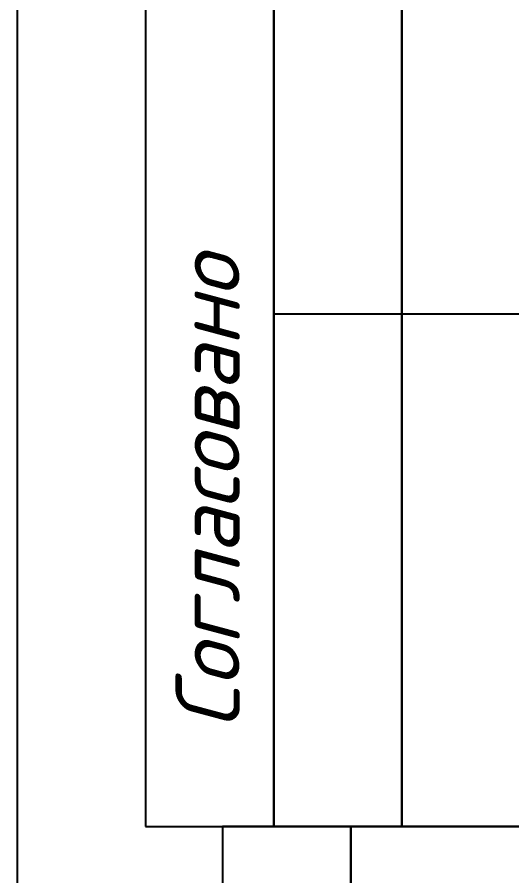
# Paper-space layout '56-3. СО' of a CAD drawing. Header units: millimetres. Extents: x -860 to 12764, y -185 to 388.
# Drawn here: x -594.18 to -574.9, y 11.05 to 44.54 of the extents above; entities that cross this region are included whole.
import ezdxf
from ezdxf.enums import TextEntityAlignment as Align

# ---------------------------------------------------------------- set-up
doc = ezdxf.new("R2010")
doc.units = ezdxf.units.MM
doc.layers.add('0 Оформление листа', color=7, linetype='Continuous')
doc.styles.add('М2.5', font='isocpeui.ttf', dxfattribs={"height": 2.5})
doc.styles.add('М3', font='isocpeui.ttf', dxfattribs={"height": 3})

# ---------------------------------------------------------------- blocks, each defined once
blk = doc.blocks.new('*U388')
for points in [[(0, 0), (420, 0), (420, 297), (0, 297)], [(5, 90), (10, 90), (10, 155), (5, 155)], [(10, 90), (15, 90), (15, 155), (10, 155)], [(15, 90), (20, 90), (20, 155), (15, 155)], [(8, 5), (13, 5), (13, 90), (8, 90)], [(13, 5), (20, 5), (20, 90), (13, 90)]]:
    blk.add_lwpolyline(points, close=True)
blk.add_lwpolyline([(10, 110), (20, 110)])
at = {"style": 'М2.5'}
blk.add_text('Согласовано', height=2.5, rotation=90, dxfattribs=at).set_placement((8.677, 93.804))
for tag, height, p in [('ГРАФА_ЗАКАЗЧИК', 2.5, (300.054, 55)), ('ГРАФА_10Ф3-1', 2.5, (231, 32.5)), ('ГРАФА_13Ф3-1', 2.5, (286, 32.5)), ('ГРАФА_10Ф3-2', 2.5, (231, 27.5)), ('ГРАФА_13Ф3-2', 2.5, (286, 27.5)), ('ГРАФА_10Ф3-3', 2.5, (231, 22.5)), ('ГРАФА_13Ф3-3', 2.5, (286, 22.5)), ('ГРАФА_10Ф3-4', 2.5, (231, 17.5)), ('ГРАФА_13Ф3-4', 2.5, (286, 17.5)), ('ГРАФА_10Ф3-5', 2.5, (231, 12.5)), ('ГРАФА_13Ф3-5', 2.5, (286, 12.5)), ('ГРАФА_10Ф3-6', 2.5, (231, 7.5)), ('ГРАФА_13Ф3-6', 2.5, (286, 7.5)), ('СВОЙСТВА_2', 3, (375.573, 2.5)), ('ФОРМАТ', 3, (353.515, 2.5))]:
    blk.add_attdef(tag, text='', height=height, dxfattribs=at).set_placement(p, align=Align.MIDDLE_LEFT)
at = {"style": 'М3'}
for tag, p in [('ГРАФА_1Ф3', (355, 55)), ('ГРАФА_6Ф3', (372.5, 25)), ('ГРАФА_7Ф3', (388.5, 25)), ('ГРАФА_8Ф3', (406, 25))]:
    blk.add_attdef(tag, text='', height=3, dxfattribs=at).set_placement(p, align=Align.MIDDLE_CENTER)
at = {"lineweight": 30, "flags": 104}
for tag, height, p in [('ГРАФА_2Ф3', 2.4, (355, 42.5)), ('ГРАФА_3Ф3', 2.5, (330, 27.5)), ('ГРАФА_4Ф3', 2.5, (330, 12.5))]:
    blk.add_attdef(tag, text='', height=height, dxfattribs=at).set_placement(p, align=Align.MIDDLE_CENTER)

psp = doc.layouts.new('56-3. СО')

# ---------------------------------------------------------------- block references
at = {"layer": '0 Оформление листа', "color": 7}
psp.add_blockref('*U388', (-594.18, -77.033), dxfattribs=at)

doc.saveas('drawing.dxf')
